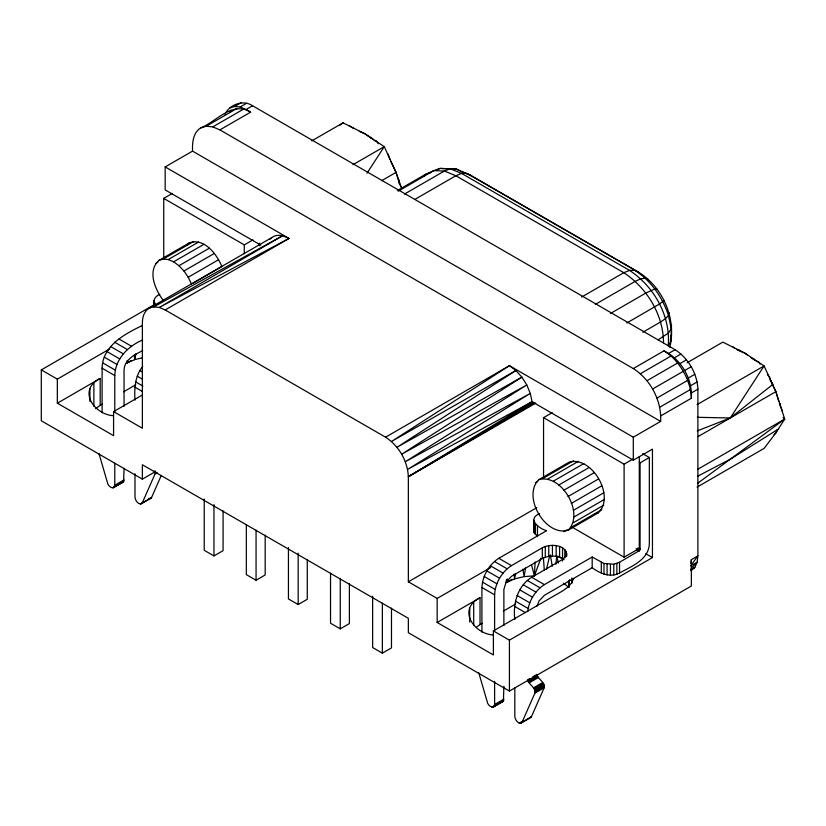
<?xml version="1.0" encoding="UTF-8"?>
<svg xmlns="http://www.w3.org/2000/svg" width="826" height="826" viewBox="0 0 826 826"><rect width="100%" height="100%" fill="white"/><g stroke="black" fill="none" stroke-linecap="round" stroke-linejoin="round"><path stroke-width="1.24" d="M663.505 342.676C663.392 314.789 646.892 287.871 623.806 272.704L455.849 175.742L444.347 171.044L433.805 170.631L425.111 174.544L397.368 190.558M669.855 347.292C676.515 319.022 663.412 288.026 639.004 272.477L471.047 175.515L456.293 169.062L440.031 168.432L433.805 170.631L398.287 191.136M535.103 561.917L534.432 575.836L524.138 576.61L514.546 578.902L506.317 582.557L506.317 580.028M671.497 324.639L670.918 340.931L668.203 345.908C670.888 316.193 654.109 286.519 629.546 270.401L461.6 173.429L450.346 168.834L444.347 171.044L404.389 194.11M563.456 583.228L568.866 587.307L569.599 579.666M555.857 564.282L556.765 555.743L558.345 563.064M102.094 412.783L102.094 368.22C102.465 345.784 124.778 333.931 142.309 325.527M114.783 411.678L114.783 375.551C115.237 359.031 128.123 346.042 142.681 339.971M134.999 400.125C134.215 388.499 134.968 375.882 142.743 366.507M481.919 632.076L481.919 587.513C482.477 575.856 488.982 564.602 498.79 558.293L546.595 530.695C538.676 528.506 526.781 518.842 539.595 513.669M494.609 630.971L494.609 594.844C495.166 583.187 501.671 571.933 511.48 565.614L542.331 547.803C550.116 543.415 567.132 544.293 566.739 556.022M514.825 619.417C512.801 603.723 517.551 585.964 531.696 577.291L562.547 559.47L566.254 555.774L566.739 553.637M527.742 611.684C528.805 600.812 535.227 590.538 544.386 584.612L592.19 557.013L603.982 563.466L613.77 564.21L619.541 562.279L639.386 550.622L640.067 548.856L640.067 462.859L649.339 457.511L649.339 543.508C648.978 559.739 631.374 566.419 619.541 572.986C610.404 578.045 599.81 573.409 592.19 567.72L544.386 595.319L539.017 600.998L537.045 606.067M98.965 453.546L107.463 482.663C107.617 486.122 114.287 490.778 114.783 485.244L114.783 463.303M113.038 487.929L123.59 481.723L124.055 468.27M478.791 672.839L487.288 701.945C487.443 705.414 494.113 710.071 494.609 704.526L494.609 681.305M493.587 706.932L503.416 701.016L503.881 686.272M690.918 563.415L691.362 559.698L697.898 555.919L697.898 389.191C697.144 373.445 688.357 358.236 675.1 349.708L252.57 105.759C243.226 99.316 229.432 104.603 224.92 114.318M568.051 530.302C584.984 513.689 561.659 473.308 538.81 479.669C521.887 496.271 545.201 536.663 568.051 530.302L598.447 512.75C615.38 496.147 592.056 455.756 569.207 462.116L538.81 479.669M525.522 568.03L524.138 576.61L522.868 569.259M670.371 340.508L671.228 335.428M669.05 312.641L668.471 315.377L671.228 328.831L668.533 332.971L658.105 339.868M136.053 353.528L134.721 359.62L126.492 363.264L127.07 360.807M515.61 574.029L514.546 578.902L514.164 573.977M95.682 408.694L100.194 405.298L100.194 378.442C77.345 389.717 93.586 414.291 113.224 415.705M476.406 627.306L480.02 624.59L480.02 597.735C457.17 609.01 473.412 633.573 493.05 634.998M153.873 305.63C152.707 300.747 155.061 296.08 159.779 294.376M134.999 473.68L134.999 496.911C134.783 500.205 139.243 506.379 142.32 502.786L155.071 473.835L154.916 470.727M507.195 578.861L506.317 582.557L511.893 579.336M546.451 569.362L549.61 556.074M514.825 687.81L514.825 716.204C514.608 719.487 519.069 725.672 522.146 722.079L534.897 693.128C536.084 687.418 528.785 684.888 527.628 679.788L529.693 678.6M529.497 717.939L531.417 716.72L544.169 687.769C545.356 682.059 538.056 679.53 536.9 674.439M540.885 558.2L534.432 575.836L531.583 565.139M148.763 498.47L150.477 498.543L151.592 497.438L161.276 475.435M777.4 429.52L775.872 432.896L764.081 448.415L697.072 487.113M192.592 283.463L221.905 266.54C216.742 254.284 204.559 237.702 189.391 242.823L158.995 260.376C146.976 270.949 155.247 289.792 163.269 300.396M573.688 578.407L571.53 583.011L567.761 587.265L562.547 590.982L493.39 630.909L493.39 654.946L437.16 622.484L437.16 598.437L490.696 567.524M687.098 362.759L722.833 342.119L744.938 353.177L764.081 365.928L775.872 391.648L784.7 419.081L775.872 432.896L773.983 434.652M367.012 173.202L384.255 146.646L365.113 133.884L343.017 122.837L311.743 140.885M423.593 176.516L425.111 174.544L430.46 172.644M664.063 300.447L659.613 303.947L626.8 323.018M691.073 568.267L697.123 562.289L697.898 555.919L690.629 565.882L697.123 562.289L694.842 567.317L691.217 570.683M200.542 127.978C192.923 133.007 192.262 142.815 192.53 151.127L660.655 421.394C661.698 400.62 650.754 379.795 633.305 368.572L219.892 129.888L212.809 126.874L206.211 126.223L200.542 127.978C216.175 121.825 232.519 100.483 250.588 112.16L219.892 129.888M229.504 111.861L231.249 110.25M186.924 245.115L189.391 242.823M339.93 125.108L343.017 122.837M697.412 483.458L784.7 419.081L783.079 417.46M690.928 570.085L694.842 567.317L690.608 569.661M778.598 428.911L730.277 459.225L697.743 476.168M533.565 402.355L408.354 476.685L408.354 581.803L437.16 598.437M534.732 402.716L408.354 476.685C407.6 460.929 398.813 445.72 385.556 437.191L165.169 309.957L159.273 307.448L153.77 306.9A32.245 18.616 60 0 0 142.371 323.121L142.371 428.24L113.575 411.616L113.575 435.663L57.335 403.191L57.335 379.144L109.755 348.882M229.907 107.938L234.636 106.482L241.171 102.703M206.211 126.223L236.907 108.495M234.636 106.482L240.129 107.019L246.664 103.25M212.809 126.874L243.505 109.156M240.129 107.019L246.034 109.528L252.57 105.759M260.861 245.157L165.169 189.908L165.169 166.924L192.53 151.127M163.724 258.27L163.724 198.385L172.417 193.367M155.701 263.422L157.88 262.172M158.995 260.376L163.269 259.054L193.666 241.502M163.269 259.054L168.256 259.55L198.653 241.997M168.256 259.55L173.605 261.821L204.001 244.269M352.981 164.694L384.255 146.646L396.046 172.366L401.26 187.285L400.166 185.344M173.605 261.821L178.953 265.724L209.36 248.172M178.953 265.724L183.94 270.99L214.337 253.437M183.94 270.99L188.225 277.257L218.622 259.705M163.724 198.385L244.279 244.888L252.973 239.87M155.722 471.44L142.371 479.142L41.3 420.785L41.3 369.893L154.152 304.732M149.052 308.356L271.671 237.681M381.591 180.708L396.046 172.366L390.884 161.617M165.169 309.957L289.048 238.435L165.169 166.924M142.681 350.668C134.69 354.591 124.23 359.847 124.055 370.193L124.055 406.33M57.335 403.191L100.194 378.442M126.492 363.264L130.952 360.683M414.797 199.448L455.849 175.742L461.6 173.429L466.824 173.357L639.004 272.477M100.194 405.298L102.424 404.017M123.559 391.813L135.794 384.74M113.575 411.616L142.568 394.869M114.783 485.244L124.055 479.885M114.669 486.256L123.941 480.908M113.203 487.309L115.268 486.111M117.323 484.924L123.033 482.291M114.318 487.082L123.59 481.723M155.071 473.835L157.126 472.648M140.399 504.005L151.592 497.438M141.205 503.891L151.127 498.119M581.628 297.05L623.806 272.704L629.546 270.401L634.771 270.319C651.095 280.613 662.369 297.288 668.471 315.377L665.591 318.578L660.645 321.954L642.886 332.207M595.36 304.36L635.308 281.294L640.8 278.806L645.302 278.176L648.389 279.487M385.556 437.191L509.425 365.681L633.305 437.191L660.655 421.394M610.342 313.56L645.849 293.054L654.946 288.935L656.98 289.079M204.228 498.997L204.228 550.302L213.965 555.919L223.082 550.653L223.082 510.891M535.733 403.14L408.354 476.685L532.047 401.725L633.305 460.185L652.447 449.127L652.447 557.591L509.425 640.16L493.39 630.909M246.334 524.582L246.334 574.617L256.06 580.234L265.177 574.968L265.177 535.196M543.549 477.552L543.549 417.667L552.233 412.659M633.305 368.572L664.001 350.844C681.357 359.475 692.56 378.886 691.362 398.235L660.655 415.953M668.564 353.476L675.1 349.708M640.387 373.734L671.084 356.006C682.71 366.94 690.732 382.128 691.362 398.235M674.46 357.782L680.996 354.013M646.985 380.703L677.681 362.975M679.963 363.585L686.499 359.816M652.643 388.994L683.35 371.266M684.682 370.492L691.217 366.723M688.306 378.04L694.842 374.271M288.439 547.607L288.439 598.922L298.165 604.539L307.282 599.273L307.282 559.501M656.99 398.049L687.697 380.321M690.588 385.701L697.123 381.932M659.726 407.239L690.433 389.521M535.527 482.714L537.705 481.455M543.095 478.347L573.492 460.794M691.362 392.97L697.898 389.191M548.082 478.832L578.479 461.29M553.43 481.114L583.827 463.562M697.072 404.626L764.081 365.928L730.277 417.977L697.268 430.893M558.779 485.017L589.175 467.464M563.766 490.283L594.162 472.73M408.354 581.803L536.848 507.618M568.051 496.54L598.447 478.997M543.549 417.667L624.105 464.181L632.788 459.163M330.534 573.203L330.534 623.227L340.26 628.844L349.388 623.578L349.388 583.817M571.334 503.385L601.731 485.833M698.022 436.603L775.872 391.648L770.193 379.836L772.899 384.379L730.277 417.977L697.361 417.306M573.399 510.334L603.796 492.781M574.101 516.911L604.498 499.369M573.399 522.682L603.796 505.14M563.766 531.624L567.018 529.734M571.334 527.246L601.731 509.704M564.065 559.646C557.922 555.072 549.032 555.155 542.331 558.51L511.48 576.321L506.111 582L503.881 589.485L503.881 625.623M697.588 469.375L784.7 419.081M372.64 596.227L372.64 647.532L382.366 653.149L391.483 647.883L391.483 608.122M437.16 622.484L480.02 597.735M480.02 624.59L482.239 623.3M503.385 611.095L515.62 604.033M572.242 527.246L624.105 557.189L639.303 548.423L640.067 548.856M532.78 676.814L535.867 675.038M142.371 479.142L142.371 464.749L408.354 618.313L408.354 632.706L509.425 691.063L691.362 586.016L691.362 559.698M527.969 680.861L537.241 675.513M528.495 681.915L537.767 676.556M529.177 682.854L538.449 677.506M494.609 704.526L503.881 699.178M494.495 705.549L503.767 700.2M491.997 707.19L496.116 704.805M494.144 706.364L503.416 701.016M492.854 707.211L502.858 701.584M533.462 687.851L542.734 682.503M534.185 688.874L543.456 683.525M534.732 690.02L544.004 684.661M535.052 691.176L544.324 685.817M535.103 692.24L544.375 686.881M534.897 693.128L544.169 687.769M519.317 723.111L522.404 721.325M521.247 722.698L531.417 716.72M521.03 723.184L530.953 717.412M153.77 306.9L282.554 235.782L289.048 238.435L159.273 307.448L282.554 235.782A32.245 18.616 60 0 0 270.092 239.189M435.777 170.352L440.031 168.432L446.649 168.68M595.236 513.741L598.447 512.75M141.917 357.895L134.721 359.62L134.349 354.684M780.116 403.553L779.434 403.656L782.48 411.183M501.268 701.832L502.125 701.863M450.346 168.834L456.293 169.062L460.588 171.158M374.364 140.626L376.006 140.719L378.329 143.714M736.833 349.481L739.125 349.956M461.672 171.684L471.047 175.515M359.341 131.427L365.113 133.884L371.277 138.376M738 350.224L744.938 353.177L748.015 355.417M557.922 556.301L562.547 558.51M246.034 109.528L250.588 112.16M642.68 453.67L649.339 457.511M639.303 462.426L640.067 462.859M637.796 548.01L640.016 549.29M637.662 548.474L639.882 549.755M637.445 548.929L639.665 550.209M645.787 553.74L652.447 557.591M636.051 548.701L639.386 550.622M636.836 549.693L639.056 550.973M636.474 549.951L638.694 551.231M118.965 339.001L131.654 346.331M498.79 558.293L511.48 565.614M531.696 577.291L544.386 584.612M114.597 342.191L127.287 349.512M494.423 561.473L507.112 568.804M527.329 580.471L540.018 587.802M110.529 346.486L123.219 353.807M490.355 565.769L503.044 573.099M523.261 584.767L535.95 592.097M107.039 351.597L119.729 358.918M139.945 370.595L142.062 371.814M486.865 570.88L499.554 578.21M519.771 589.878L532.46 597.208M104.355 357.173L117.044 364.503M137.261 376.171L142.547 379.227M484.181 576.465L496.87 583.796M517.086 595.463L529.776 602.794M102.672 362.851L115.361 370.172M135.578 381.849L142.981 386.124M482.498 582.134L495.187 589.465M515.403 601.132L528.093 608.463M102.094 368.22L114.783 375.551M134.999 387.218L142.402 391.493M481.919 587.513L494.609 594.844M514.825 606.511L525.398 612.613M41.3 369.893L57.335 379.144M349.522 125.789L353.755 128.567M751.102 357.668L753.157 359.165M664.001 350.844L671.084 356.006M533.689 520.163L534.133 532.791L537.468 536.136L537.468 525.429M733.096 346.879L734.83 348.458M370.688 137.24L373.445 139.78M767.406 374.519L769.718 377.275L770.038 378.979M153.873 300.87L155.598 304.598M760.054 364.121L758.949 362.17L754.179 359.919L753.725 358.598M188.225 277.257L191.508 284.092M387.859 153.739L389.955 159.408M775.872 391.648L778.722 401.26M396.046 172.366L399.619 184.374L398.772 179.769M550.384 554.927L552.243 566.285M571.809 578.014L572.15 582.96M543.394 557.447L544.282 570.219M568.484 580.946L568.866 587.307M639.303 456.571L639.303 548.423M633.305 437.191L633.305 460.185M624.105 464.181L624.105 557.189M619.541 562.279L619.541 572.986M616.877 563.466L616.877 574.173M613.77 564.21L613.77 574.917M610.424 564.468L610.424 575.175M607.089 564.21L607.089 574.917M603.982 563.466L603.982 574.173M601.307 562.279L601.307 572.986M592.19 557.013L592.19 567.72M566.254 551.5L566.254 556.259M564.819 549.517L564.819 557.839M562.547 547.803L562.547 561.04M559.594 546.492L559.594 557.199M556.146 545.666L556.146 556.373M552.439 545.387L552.439 556.094M548.743 545.666L548.743 556.373M545.294 546.492L545.294 557.199M542.331 547.803L542.331 558.51M535.424 523.89L535.424 534.587M534.133 522.094L534.133 532.791M509.425 640.16L509.425 691.063M473.701 602.484L473.701 625.509M469.726 608.029L469.726 622.092M382.366 603.125L382.366 653.149M340.26 578.82L340.26 628.844M298.165 553.224L298.165 604.539M259.478 243.133L259.478 245.704M256.06 530.199L256.06 580.234M244.279 244.888L244.279 253.809M213.965 504.614L213.965 555.919M154.307 302.801L154.307 306.374M93.875 383.202L93.875 406.216M89.9 388.736L89.9 401.529M515.92 370.513L396.955 447.3L521.877 377.131L526.802 384.978L530.282 393.413L532.047 401.725L407.579 469.416L530.282 393.413L405.298 461.755L526.802 384.978L401.673 454.207L521.877 377.131L515.92 370.513L509.425 365.681L391.462 441.497L515.92 370.513"/></g></svg>
